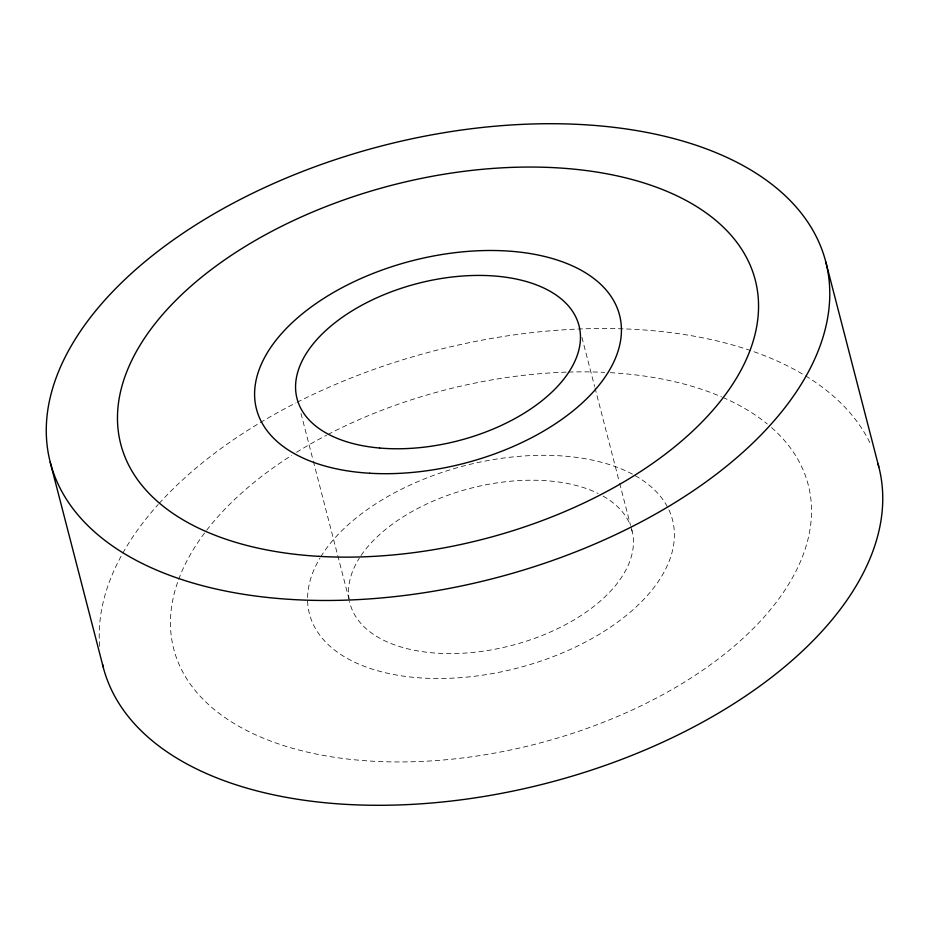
<?xml version="1.0" encoding="UTF-8"?>
<svg xmlns="http://www.w3.org/2000/svg" width="929" height="929" viewBox="0 0 929 929"><rect width="100%" height="100%" fill="white"/><g stroke="black" fill="none" stroke-linecap="round" stroke-linejoin="round"><path stroke-width="0.7" stroke-dasharray="4.64 3.48" d="M581.926 337.366L594.618 386.464M594.99 387.869L619.295 481.861M619.655 483.266L630.536 525.349M630.896 526.755L632.719 533.769M301.008 413.475L312.968 459.762M313.34 461.167L348.886 598.648M99.682 646.329A400.515 223.39 -14.5 0 1 122.071 554.439M122.791 553.138A400.515 223.39 -14.5 0 1 158.197 504.482M159.126 503.46A400.515 223.39 -14.5 0 1 295.77 402.977M297.059 402.315A400.515 223.39 -14.5 0 1 804.259 375.095M805.536 375.862A400.515 223.39 -14.5 0 1 870.74 444.503M771.558 427.584A327.693 182.769 -14.5 0 1 536.428 743.932A327.693 182.769 -14.5 0 1 178.182 580.695M178.658 579.394A327.693 182.769 -14.5 0 1 291.729 455.326M296.548 452.295A327.693 182.769 -14.5 0 1 326.613 435.178M327.914 434.505A327.693 182.769 -14.5 0 1 567.096 372.111M568.56 372.076A327.693 182.769 -14.5 0 1 604.663 372.355M610.272 372.657A327.693 182.769 -14.5 0 1 721.496 396.834M722.843 397.415A327.693 182.769 -14.5 0 1 767.296 423.972M631.766 529.623A145.644 81.229 -14.5 0 1 510.323 645.806A145.644 81.229 -14.5 0 1 349.525 601.435M349.258 600.041A145.644 81.229 -14.5 0 1 359.395 558.05M361.033 555.554A145.644 81.229 -14.5 0 1 598.183 493.496M603.072 496.086A145.644 81.229 -14.5 0 1 629.897 524.246M635.227 475.683A187.519 104.582 -14.5 0 1 518.045 667.928A187.519 104.582 -14.5 0 1 319.959 558.12M320.737 556.831A187.519 104.582 -14.5 0 1 632.87 474.382"/><path stroke-width="1.39" d="M825.823 262.024A400.515 223.39 -14.5 0 1 292.217 599.507A400.515 223.39 -14.5 0 1 196.007 224.748A400.515 223.39 -14.5 0 1 825.823 262.024L878.799 466.834M50.201 462.166L103.177 666.976M878.079 464.163A400.515 223.39 -14.5 0 1 546.531 783.275A400.515 223.39 -14.5 0 1 102.515 664.281M318.728 556.343A327.693 182.769 -14.5 0 0 755.312 280.221A327.693 182.769 -14.5 0 0 240.007 249.715A327.693 182.769 -14.5 0 0 318.728 556.343M379.636 448.033A145.644 81.229 -14.5 0 0 579.742 328.959A145.644 81.229 -14.5 0 0 354.669 309.299A145.644 81.229 -14.5 0 0 379.636 448.033M369.754 473.244A187.519 104.582 -14.5 0 0 619.585 315.245A187.519 104.582 -14.5 0 0 324.709 297.791A187.519 104.582 -14.5 0 0 369.754 473.244"/></g></svg>
